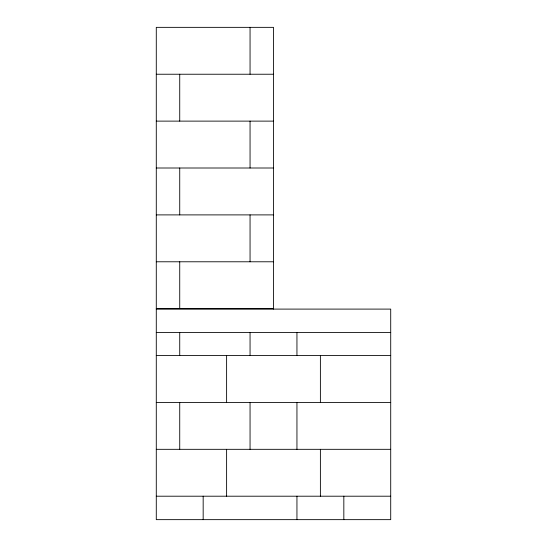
<?xml version="1.0" encoding="UTF-8"?>
<svg xmlns="http://www.w3.org/2000/svg" width="547" height="547" viewBox="0 0 547 547"><rect width="100%" height="100%" fill="white"/><g stroke="black" fill="none" stroke-linecap="round" stroke-linejoin="round"><path stroke-width="0.82" d="M156.285 74.235L273.5 74.235M156.285 121.119L273.5 121.119M156.285 168.004L273.5 168.004M156.285 214.896L273.5 214.896M156.285 261.781L273.5 261.781M156.285 308.665L273.5 308.665M156.285 309.096L390.715 309.096L390.715 519.65L156.285 519.65L156.285 27.35L273.5 27.35L273.5 309.096M156.285 332.542L390.715 332.542M156.285 355.55L390.715 355.55M156.285 402.435L390.715 402.435M156.285 449.319L390.715 449.319M156.285 496.204L390.715 496.204M343.831 496.204L343.831 519.65M320.385 355.55L320.385 402.435M320.385 449.319L320.385 496.204M296.946 332.542L296.946 355.55M296.946 402.435L296.946 449.319M296.946 496.204L296.946 519.65M250.054 27.35L250.054 74.235M250.054 121.119L250.054 168.004M250.054 214.896L250.054 261.781M250.054 332.542L250.054 355.55M250.054 402.435L250.054 449.319M226.615 355.55L226.615 402.435M226.615 449.319L226.615 496.204M203.169 496.204L203.169 519.65M179.731 74.235L179.731 121.119M179.731 168.004L179.731 214.896M179.731 261.781L179.731 308.665M179.731 332.542L179.731 355.55M179.731 402.435L179.731 449.319"/></g></svg>
